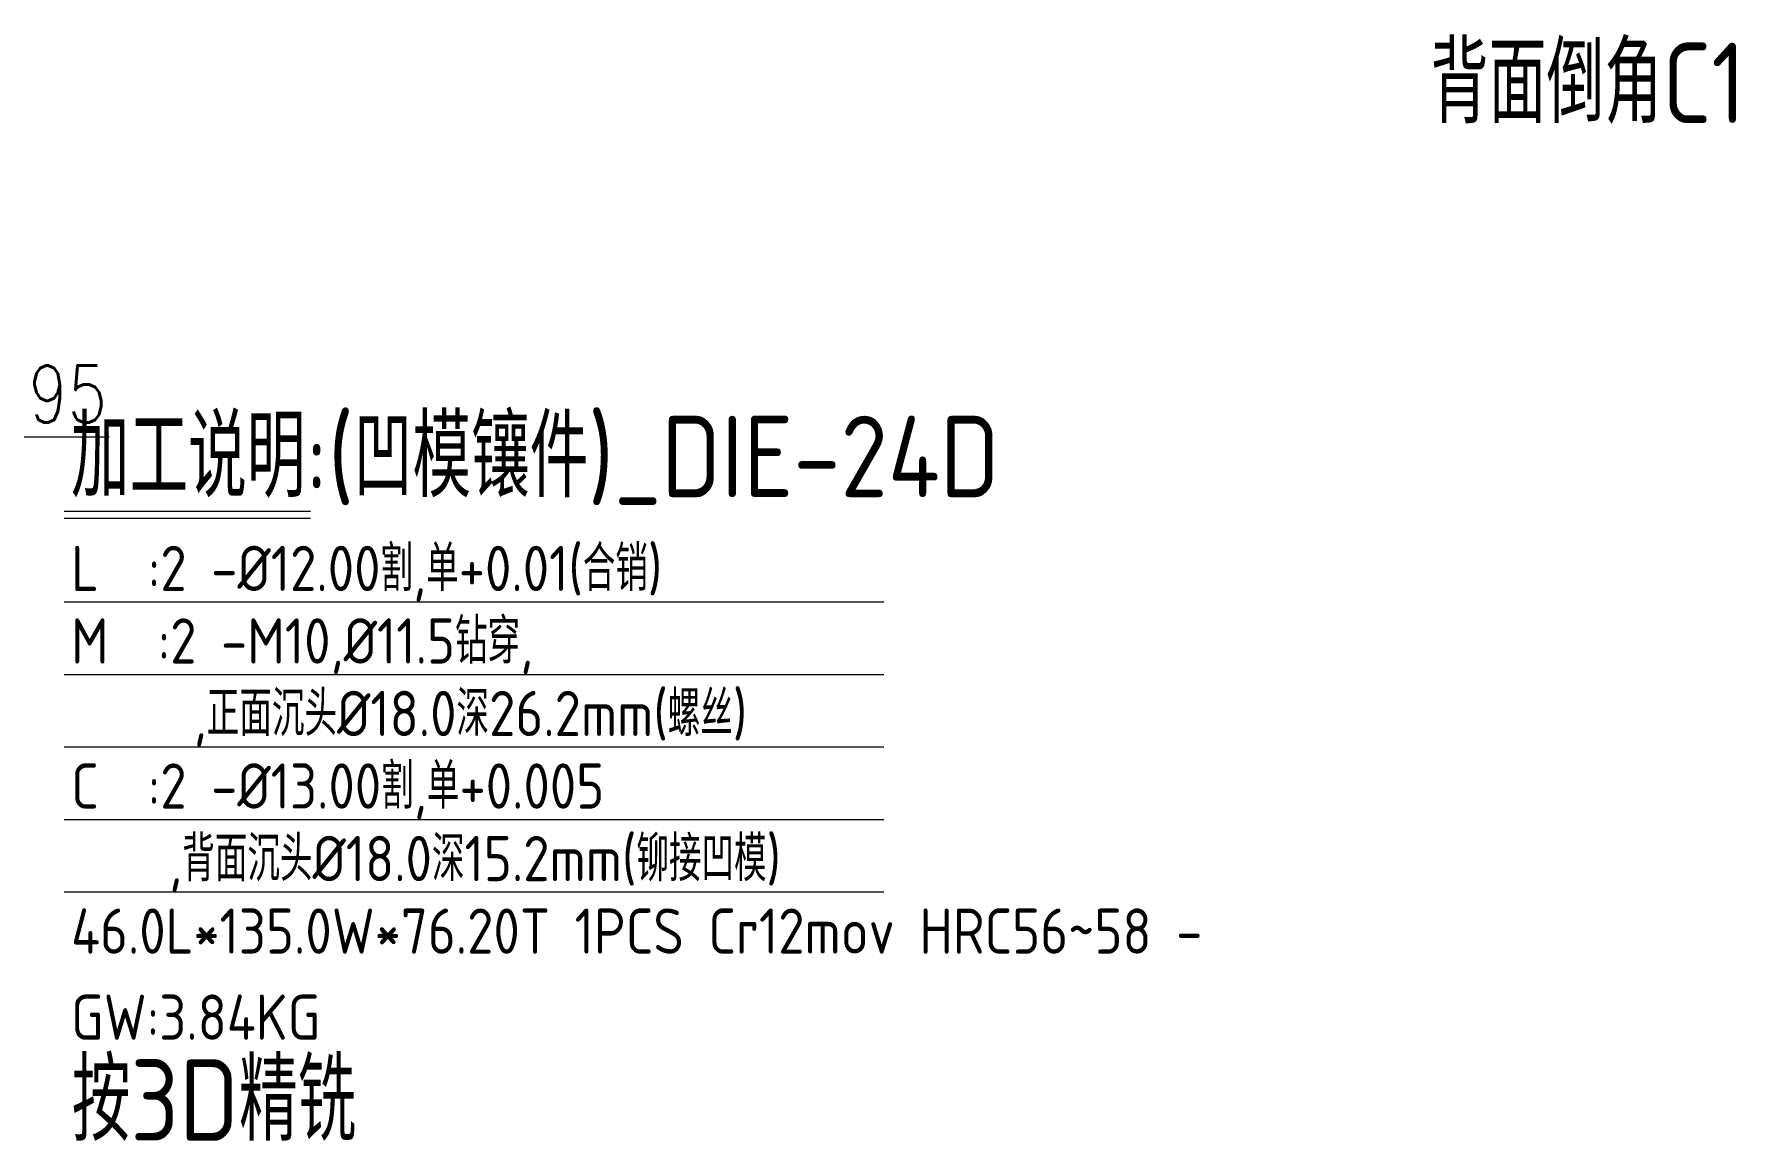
# Model space of a CAD drawing. Header units: millimetres. Extents: x 18556 to 19191, y 34703 to 35079.
# Drawn here: x 18833.6 to 19191.2, y 34837.5 to 35070 of the extents above; entities that cross this region are included whole.
import ezdxf

# ---------------------------------------------------------------- set-up
doc = ezdxf.new("R2010")
doc.units = ezdxf.units.MM
doc.layers.add('DIM', color=4, linetype='Continuous', lineweight=20)
doc.styles.add('gbenor', font='gbenor.shx', dxfattribs={"bigfont": 'gbcbig.shx'})
doc.styles.add('TXT', font='txt.shx', dxfattribs={"width": 0.8, "bigfont": 'ctxt.shx'})
doc.dimstyles.new('零件', dxfattribs={"dimscale": 1.5, "dimtxt": 8, "dimasz": 1, "dimexe": 0, "dimexo": 0, "dimgap": 0, "dimtad": 1, "dimtxsty": 'TXT', "dimcen": 0, "dimclrd": 252, "dimclre": 252, "dimclrt": 4, "dimazin": 3, "dimtp": 0.001, "dimtm": 0.001, "dimtfac": 1, "dimtmove": 0, "dimatfit": 3, "dimlwd": 5, "dimlwe": 5})

# ---------------------------------------------------------------- blocks, each defined once
blk = doc.blocks.new('*D1114')
at = {"layer": 'Defpoints', "color": 0}
for p in [(18798.19592313971, 34985.45839820173), (18803.19592313971, 34985.45836329332), (18721.99599612971, 34850.51036329332)]:
    blk.add_point(p, dxfattribs=at)
at = {"layer": 'DIM', "color": 252, "lineweight": 5}
for p, q in [((18798.19592313971, 34985.45839820173), (18801.19592313971, 34985.45839820173)), ((18801.19592313971, 34985.45839820173), (18800.19592313971, 34985.45836329332)), ((18800.19592313971, 34985.45836329332), (18849.36735171113, 34985.45836329332))]:
    blk.add_line(p, q, dxfattribs=at)
at = {"layer": 'DIM', "color": 4, "lineweight": 5, "insert": (18826.28163742542, 34992.60122043618), "char_height": 12, "attachment_point": 5, "style": 'TXT'}
blk.add_mtext('134,95', dxfattribs=at)

msp = doc.modelspace()

# ---------------------------------------------------------------- linework, layer by layer
at = {"layer": 'DIM', "color": 8, "linetype": 'Continuous', "lineweight": 5}
for p, q in [((18839.95537913971, 34969.79766920172), (18891.66577913972, 34969.79766920172)), ((18839.95537913971, 34968.37396620172), (18891.66577913972, 34968.37396620172)), ((18839.95537913971, 34950.76410220172), (19012.16645013971, 34950.76410220172)), ((18839.95537913971, 34935.52707620172), (19012.16645013971, 34935.52707620172)), ((18839.95537913971, 34920.29004920173), (19012.16645013971, 34920.29004920173)), ((18839.95537913971, 34905.05302320173), (19012.16645013971, 34905.05302320173)), ((18839.95537913971, 34889.81599620173), (19012.16645013971, 34889.81599620173))]:
    msp.add_line(p, q, dxfattribs=at)

# ---------------------------------------------------------------- texts
at = {"layer": 'DIM', "color": 6, "lineweight": 5, "style": 'gbenor'}
msp.add_text('背面倒角C1', height=16.9, dxfattribs=at).set_placement((19127.00415749146, 35051.32337813564))
at = {"layer": 'DIM', "color": 4, "lineweight": 5, "style": 'gbenor'}
for s, height, p in [('加工说明:(凹模镶件)_DIE-24D', 17.1, (18841.36703443383, 34972.74766320173)), ('M  :2 -M10,%%c11.5钻穿,', 9.5, (18841.38037913971, 34937.79871786839)), ('     ,正面沉头%%c18.0深26.2mm(螺丝)', 9.5, (18841.38037913971, 34922.56169186839)), ('    ,背面沉头%%C18.0深15.2mm(铆接凹模)', 9.5, (18841.38037913971, 34892.08763886839)), ('46.0L*135.0W*76.20T 1PCS Cr12mov HRC56~58 -', 9.5, (18841.38037913971, 34876.85061186839)), ('GW:3.84KG', 9.5, (18841.38037913971, 34858.76618086838))]:
    msp.add_text(s, height=height, dxfattribs=at).set_placement(p)
at = {"layer": 'DIM', "color": 1, "lineweight": 5, "style": 'gbenor'}
for s, p in [('L  :2 -%%c12.00割,单+0.01(合销)', (18841.38037913971, 34953.03574486839)), ('C  :2 -%%C13.00割,单+0.005', (18841.38037913971, 34907.32466486839))]:
    msp.add_text(s, height=9.5, dxfattribs=at).set_placement(p)
at = {"layer": 'DIM', "color": 2, "lineweight": 5, "style": 'gbenor'}
msp.add_text('按3D精铣', height=17.1, dxfattribs=at).set_placement((18841.54005877207, 34837.55577620173))

# ---------------------------------------------------------------- dimensions: what is measured, and where the dimension line sits
at = {"layer": 'DIM', "lineweight": 5}
dim = msp.add_ordinate_dim(feature_location=(18798.19592313971, 34985.45839820173), offset=(5, -3.4908407542388886e-05), dtype=0, origin=(18721.99599612971, 34850.51036329332), dimstyle='零件', dxfattribs=at)
dim.commit()
dim.dimension.update_dxf_attribs({"geometry": '*D1114', "text_midpoint": (18826.28163742542, 34992.60122043618)})

doc.saveas('drawing.dxf')
